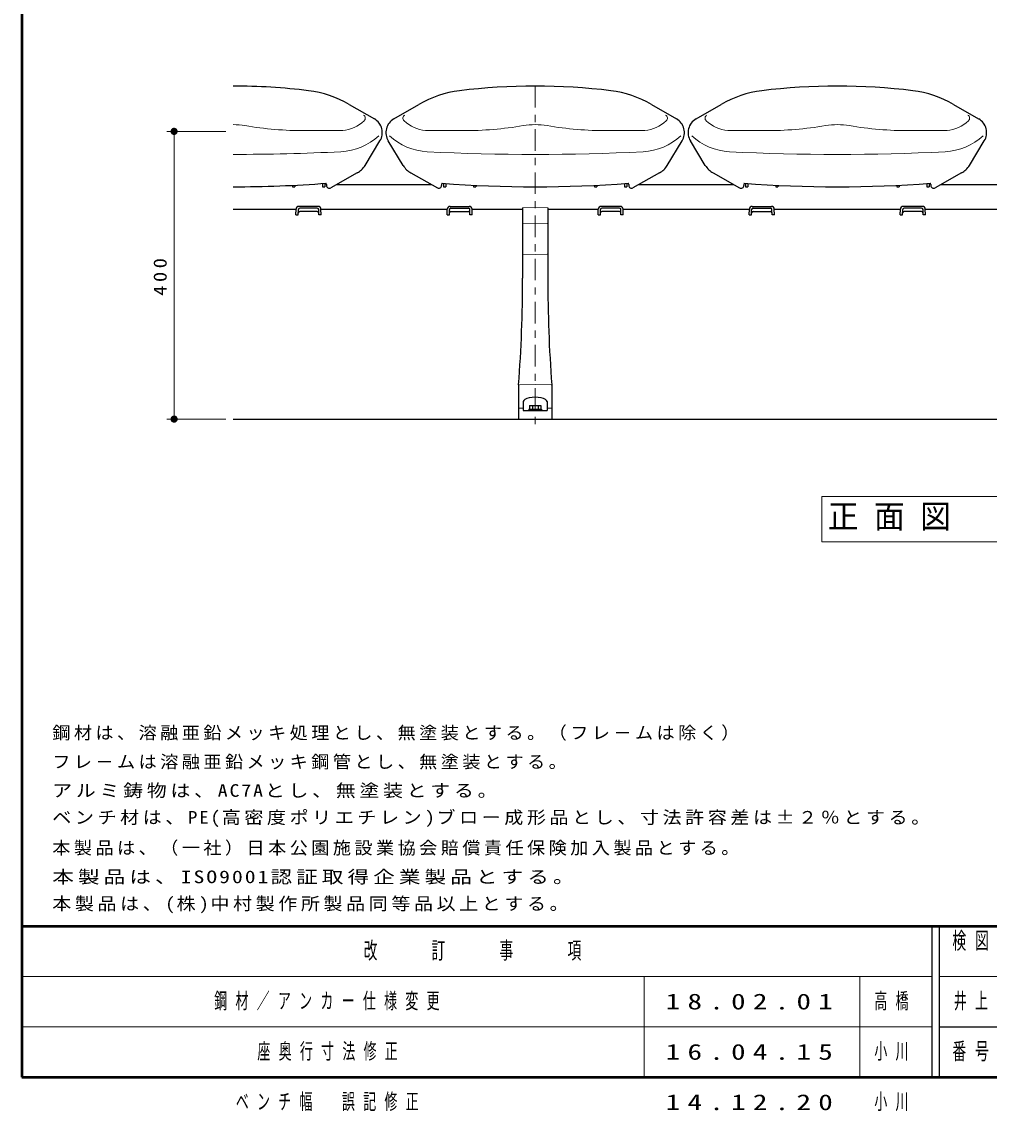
# Model space of a CAD drawing. Units: millimetres on the paper, scale 1:10. Extents: x -365 to 0, y -5 to 257.
# Drawn here: x -365 to -230.5, y -4.7 to 146.7 of the extents above; entities that cross this region are included whole.
import ezdxf

# ---------------------------------------------------------------- set-up
doc = ezdxf.new("R2010")
doc.units = ezdxf.units.MM
doc.linetypes.add('USER2', pattern=[6, 3, -1, 1, -1])
doc.layers.add('LY_1', color=7, linetype='Continuous', lineweight=25)
doc.layers.add('LY_2', color=7, linetype='Continuous', lineweight=13)
doc.styles.add('ＭＳ ゴシック', font='')
doc.styles.get('ＭＳ ゴシック').set_extended_font_data('MS Gothic')

# ---------------------------------------------------------------- blocks, each defined once
blk = doc.blocks.new('filled_dot')
at = {"color": 0, "linetype": 'Continuous', "lineweight": -2, "const_width": 1.25}
blk.add_lwpolyline([(-0.625, 0, 1), (0.625, 0, 1)], format="xyb", close=True, dxfattribs=at)

msp = doc.modelspace()

# ---------------------------------------------------------------- linework, layer by layer
at = {"layer": 'LY_1', "linetype": 'USER2', "lineweight": 13}
msp.add_line((-293.64, 137.797), (-293.64, 90.033), dxfattribs=at)
at = {"layer": 'LY_1'}
for p, q in [((-319.485, 135.251), (-315.998, 133.237)), ((-313.281, 133.237), (-309.794, 135.251)), ((-277.485, 135.251), (-273.998, 133.237)), ((-271.281, 133.237), (-267.794, 135.251)), ((-235.485, 135.251), (-231.998, 133.237)), ((-317.281, 126.768), (-315.213, 130.165)), ((-311.998, 126.768), (-314.066, 130.165)), ((-275.281, 126.768), (-273.213, 130.165)), ((-269.998, 126.768), (-272.066, 130.165)), ((-233.281, 126.768), (-231.213, 130.165)), ((-318.374, 125.713), (-322.049, 123.648)), ((-310.905, 125.713), (-307.23, 123.648)), ((-276.374, 125.713), (-280.049, 123.648)), ((-268.905, 125.713), (-265.23, 123.648)), ((-234.374, 125.713), (-238.049, 123.648)), ((-322.64, 124.097), (-322.64, 123.994)), ((-306.64, 124.097), (-306.64, 123.994)), ((-280.64, 124.097), (-280.64, 123.994)), ((-264.64, 124.097), (-264.64, 123.994)), ((-238.64, 124.097), (-238.64, 123.994)), ((-326.895, 119.877), (-326.575, 119.877)), ((-326.894, 119.885), (-326.874, 120.697)), ((-326.575, 119.877), (-326.556, 120.616)), ((-323.814, 121.062), (-326.475, 121.062)), ((-323.922, 120.377), (-326.367, 120.377)), ((-323.933, 120.811), (-326.356, 120.811)), ((-323.715, 119.877), (-323.733, 120.616)), ((-323.395, 119.877), (-323.715, 119.877)), ((-323.395, 119.885), (-323.415, 120.697)), ((-305.89, 119.885), (-305.869, 120.697)), ((-305.89, 119.877), (-305.57, 119.877)), ((-305.57, 119.877), (-305.551, 120.616)), ((-305.47, 121.062), (-302.81, 121.062)), ((-305.362, 120.377), (-302.918, 120.377)), ((-305.351, 120.811), (-302.928, 120.811)), ((-302.71, 119.877), (-302.728, 120.616)), ((-302.39, 119.877), (-302.71, 119.877)), ((-302.39, 119.885), (-302.41, 120.697)), ((-295.39, 120.857), (-295.39, 111.095)), ((-291.89, 120.857), (-291.89, 111.095)), ((-284.895, 119.877), (-284.575, 119.877)), ((-284.894, 119.885), (-284.874, 120.697)), ((-284.575, 119.877), (-284.556, 120.616)), ((-281.814, 121.062), (-284.475, 121.062)), ((-281.922, 120.377), (-284.367, 120.377)), ((-281.933, 120.811), (-284.356, 120.811)), ((-281.715, 119.877), (-281.733, 120.616)), ((-281.395, 119.877), (-281.715, 119.877)), ((-281.395, 119.885), (-281.415, 120.697)), ((-263.89, 119.885), (-263.869, 120.697)), ((-263.89, 119.877), (-263.57, 119.877)), ((-263.57, 119.877), (-263.551, 120.616)), ((-263.47, 121.062), (-260.81, 121.062)), ((-263.362, 120.377), (-260.918, 120.377)), ((-263.351, 120.811), (-260.928, 120.811)), ((-260.71, 119.877), (-260.728, 120.616)), ((-260.39, 119.877), (-260.71, 119.877)), ((-260.39, 119.885), (-260.41, 120.697)), ((-242.895, 119.877), (-242.575, 119.877)), ((-242.894, 119.885), (-242.874, 120.697)), ((-242.575, 119.877), (-242.556, 120.616)), ((-239.814, 121.062), (-242.475, 121.062)), ((-239.922, 120.377), (-242.367, 120.377)), ((-239.933, 120.811), (-242.356, 120.811)), ((-239.715, 119.877), (-239.733, 120.616)), ((-239.395, 119.877), (-239.715, 119.877)), ((-239.395, 119.885), (-239.415, 120.697)), ((-295.94, 96.273), (-295.94, 91.497)), ((-291.34, 96.273), (-291.34, 91.497)), ((-295.29, 93.939), (-295.29, 92.697)), ((-291.99, 93.939), (-291.99, 92.697)), ((-295.29, 92.697), (-291.99, 92.697)), ((-294.54, 92.857), (-292.74, 92.857)), ((-294.54, 92.857), (-294.54, 92.697)), ((-292.74, 92.697), (-294.54, 92.697)), ((-294.43, 93.407), (-292.85, 93.407)), ((-294.43, 93.407), (-294.43, 92.857)), ((-294.035, 93.407), (-294.035, 92.857)), ((-293.245, 93.407), (-293.245, 92.857)), ((-292.85, 93.407), (-292.85, 92.857)), ((-292.74, 92.857), (-292.74, 92.697)), ((-335.64, 91.497), (-148.849, 91.497)), ((-335.64, 91.497), (-333.34, 91.497)), ((-295.94, 91.497), (-291.34, 91.497))]:
    msp.add_line(p, q, dxfattribs=at)
at = {"layer": 'LY_1', "lineweight": 13}
for p, q in [((-336.64, 131.497), (-344.832, 131.497)), ((-343.832, 91.497), (-343.832, 131.497)), ((-325.64, 131.597), (-320.396, 131.597)), ((-308.884, 131.597), (-303.64, 131.597)), ((-283.64, 131.597), (-278.396, 131.597)), ((-266.884, 131.597), (-261.64, 131.597)), ((-241.64, 131.597), (-236.396, 131.597)), ((-295.39, 120.857), (-293.64, 120.897)), ((-293.64, 120.897), (-291.89, 120.857)), ((-295.292, 118.686), (-293.64, 118.647)), ((-293.64, 118.647), (-291.987, 118.686)), ((-295.292, 114.436), (-293.64, 114.397)), ((-293.64, 114.397), (-291.987, 114.436)), ((-295.842, 96.275), (-293.64, 96.323)), ((-291.438, 96.275), (-293.64, 96.323)), ((-295.392, 93.009), (-295.842, 93)), ((-291.438, 93), (-291.888, 93.009)), ((-336.64, 91.497), (-344.832, 91.497)), ((-207.29, 80.718), (-253.79, 80.718)), ((-253.79, 80.718), (-253.79, 74.418)), ((-253.79, 74.418), (-207.29, 74.418))]:
    msp.add_line(p, q, dxfattribs=at)
at = {"layer": 'LY_1', "color": 21}
for p, q in [((-323.21, 124.254), (-323.21, 123.797)), ((-322.89, 124.278), (-322.89, 123.797)), ((-306.39, 124.278), (-306.39, 123.797)), ((-306.07, 124.254), (-306.07, 123.797)), ((-281.21, 124.254), (-281.21, 123.797)), ((-280.89, 124.278), (-280.89, 123.797)), ((-264.39, 124.278), (-264.39, 123.797)), ((-264.07, 124.254), (-264.07, 123.797)), ((-239.21, 124.254), (-239.21, 123.797)), ((-238.89, 124.278), (-238.89, 123.797)), ((-327.39, 123.998), (-327.39, 123.797)), ((-327.39, 123.797), (-327.07, 123.797)), ((-327.07, 124.014), (-327.07, 123.797)), ((-323.21, 123.797), (-322.89, 123.797)), ((-306.39, 123.797), (-306.07, 123.797)), ((-302.21, 124.014), (-302.21, 123.797)), ((-302.21, 123.797), (-301.89, 123.797)), ((-301.89, 123.998), (-301.89, 123.797)), ((-285.39, 123.998), (-285.39, 123.797)), ((-285.39, 123.797), (-285.07, 123.797)), ((-285.07, 124.014), (-285.07, 123.797)), ((-281.21, 123.797), (-280.89, 123.797)), ((-264.39, 123.797), (-264.07, 123.797)), ((-260.21, 124.014), (-260.21, 123.797)), ((-260.21, 123.797), (-259.89, 123.797)), ((-259.89, 123.998), (-259.89, 123.797)), ((-243.39, 123.998), (-243.39, 123.797)), ((-243.39, 123.797), (-243.07, 123.797)), ((-243.07, 124.014), (-243.07, 123.797)), ((-239.21, 123.797), (-238.89, 123.797))]:
    msp.add_line(p, q, dxfattribs=at)
at = {"layer": 'LY_1', "color": 32}
for p, q in [((-321.25, 124.097), (-308.03, 124.097)), ((-279.25, 124.097), (-266.03, 124.097)), ((-237.25, 124.097), (-224.03, 124.097)), ((-335.64, 120.697), (-326.875, 120.697)), ((-323.415, 120.697), (-305.869, 120.697)), ((-314.777, 120.697), (-305.869, 120.697)), ((-302.41, 120.697), (-295.39, 120.697)), ((-291.89, 120.697), (-284.874, 120.697)), ((-281.415, 120.697), (-263.869, 120.697)), ((-260.41, 120.697), (-242.873, 120.697)), ((-239.415, 120.697), (-221.868, 120.697))]:
    msp.add_line(p, q, dxfattribs=at)
at = {"layer": 'LY_1'}
for centre, radius, start, end in [((-335.64, 52.797), 85, 82.89822, 90), ((-326.985, 122.26), 15, 60, 82.89822), ((-302.294, 122.26), 15, 97.10178, 120.00002), ((-293.64, 52.797), 85, 82.89822, 97.10179), ((-284.985, 122.26), 15, 60, 82.89822), ((-260.294, 122.26), 15, 97.10178, 120.00002), ((-251.64, 52.797), 85, 82.89822, 97.10179), ((-242.985, 122.26), 15, 60, 82.89822), ((-317.106, 131.318), 2.217, 328.66284, 60.00001), ((-312.173, 131.318), 2.217, 119.99989, 211.33714), ((-275.106, 131.318), 2.217, 328.66284, 60.00001), ((-270.173, 131.318), 2.217, 119.99989, 211.33714), ((-233.106, 131.318), 2.217, 328.66284, 60.00001), ((-319.844, 128.328), 3, 299.32721, 328.66286), ((-309.436, 128.328), 3, 211.33708, 240.67284), ((-277.844, 128.328), 3, 299.32721, 328.66286), ((-267.436, 128.328), 3, 211.33708, 240.67284), ((-235.844, 128.328), 3, 299.32721, 328.66286), ((-335.64, 293.047), 169.25, 270, 274.40519), ((-322.84, 124.097), 0.2, 0, 71.40304), ((-293.64, 293.047), 169.25, 265.59479, 274.40519), ((-306.44, 124.097), 0.2, 108.59698, 179.99996), ((-280.84, 124.097), 0.2, 0, 71.40304), ((-251.64, 293.047), 169.25, 265.59479, 274.40519), ((-264.44, 124.097), 0.2, 108.59698, 179.99996), ((-238.84, 124.097), 0.2, 0, 71.40304), ((-322.243, 123.994), 0.396, 179.99996, 299.32681), ((-307.036, 123.994), 0.396, 240.67326, 0), ((-280.243, 123.994), 0.396, 179.99996, 299.32681), ((-265.036, 123.994), 0.396, 240.67326, 0), ((-238.243, 123.994), 0.396, 179.99996, 299.32681), ((-326.475, 120.662), 0.4, 90.00002, 178.56125), ((-326.367, 120.177), 0.2, 90.00002, 178.56124), ((-326.356, 120.611), 0.2, 90.00002, 178.56125), ((-323.933, 120.611), 0.2, 1.43873, 89.99996), ((-323.922, 120.177), 0.2, 1.43873, 89.99996), ((-323.814, 120.662), 0.4, 1.43873, 90.00002), ((-305.47, 120.662), 0.4, 89.99998, 178.56127), ((-305.362, 120.177), 0.2, 90.00004, 178.56127), ((-305.351, 120.611), 0.2, 90.00004, 178.56127), ((-302.928, 120.611), 0.2, 1.43875, 89.99998), ((-302.918, 120.177), 0.2, 1.43876, 89.99998), ((-302.81, 120.662), 0.4, 1.43875, 89.99998), ((-284.475, 120.662), 0.4, 90.00002, 178.56125), ((-284.367, 120.177), 0.2, 90.00002, 178.56124), ((-284.356, 120.611), 0.2, 90.00002, 178.56125), ((-281.933, 120.611), 0.2, 1.43873, 89.99996), ((-281.922, 120.177), 0.2, 1.43873, 89.99996), ((-281.814, 120.662), 0.4, 1.43873, 90.00002), ((-263.47, 120.662), 0.4, 89.99998, 178.56127), ((-263.362, 120.177), 0.2, 90.00004, 178.56127), ((-263.351, 120.611), 0.2, 90.00004, 178.56127), ((-260.928, 120.611), 0.2, 1.43875, 89.99998), ((-260.918, 120.177), 0.2, 1.43876, 89.99998), ((-260.81, 120.662), 0.4, 1.43875, 89.99998), ((-242.475, 120.662), 0.4, 90.00002, 178.56125), ((-242.367, 120.177), 0.2, 90.00002, 178.56124), ((-242.356, 120.611), 0.2, 90.00002, 178.56125), ((-239.933, 120.611), 0.2, 1.43873, 89.99996), ((-239.922, 120.177), 0.2, 1.43873, 89.99996), ((-239.814, 120.662), 0.4, 1.43873, 90.00002), ((-495.39, 111.095), 200, 355.74985, 0), ((-91.89, 111.095), 200, 179.99996, 184.2501)]:
    msp.add_arc(centre, radius, start, end, dxfattribs=at)
at = {"layer": 'LY_1', "lineweight": 13}
for centre, radius, start, end in [((-317.757, 133.329), 0.5, 312.22012, 60.00007), ((-311.523, 133.329), 0.5, 120.00003, 227.78011), ((-275.757, 133.329), 0.5, 312.22012, 60.00007), ((-269.523, 133.329), 0.5, 120.00003, 227.78011), ((-233.757, 133.329), 0.5, 312.22012, 60.00007), ((-335.64, 122.435), 10, 80.4261, 90), ((-325.64, 181.722), 50.125, 260.42604, 270.00002), ((-321.049, 136.958), 5.4, 276.95301, 312.21997), ((-308.23, 136.958), 5.4, 227.77998, 263.04697), ((-303.64, 181.722), 50.125, 270.00002, 279.57394), ((-293.64, 122.435), 10, 80.4261, 99.57392), ((-283.64, 181.722), 50.125, 260.42604, 270.00002), ((-279.049, 136.958), 5.4, 276.95301, 312.21997), ((-266.23, 136.958), 5.4, 227.77998, 263.04697), ((-261.64, 181.722), 50.125, 270.00002, 279.57394), ((-251.64, 122.435), 10, 80.4261, 99.57392), ((-241.64, 181.722), 50.125, 260.42604, 270.00002), ((-237.049, 136.958), 5.4, 276.95301, 312.21997), ((-321.049, 136.958), 8.3, 272.82916, 312.99139), ((-308.23, 136.958), 8.3, 227.00854, 267.17076), ((-279.049, 136.958), 8.3, 272.82916, 312.99139), ((-266.23, 136.958), 8.3, 227.00854, 267.17076), ((-237.049, 136.958), 8.3, 272.82916, 312.99139), ((-335.64, 432.197), 303.9, 270, 272.82917), ((-293.64, 432.197), 303.9, 267.17081, 272.82917), ((-251.64, 432.197), 303.9, 267.17081, 272.82917)]:
    msp.add_arc(centre, radius, start, end, dxfattribs=at)
at = {"layer": 'LY_1'}
msp.add_ellipse((-293.64, 93.939), major_axis=(1.65, 0), ratio=0.363972, start_param=6.2831853, end_param=9.424778, dxfattribs=at)
at = {"layer": 'LY_2', "lineweight": 50}
for p, q in [((-365, 257), (-365, 0)), ((-365, 21), (0, 21)), ((-365, 0), (0, 0))]:
    msp.add_line(p, q, dxfattribs=at)
at = {"layer": 'LY_2', "lineweight": 25}
for p, q in [((-238.5, 21), (-238.5, 0)), ((-237.5, 21), (-237.5, 0)), ((-237.5, 7), (0, 7))]:
    msp.add_line(p, q, dxfattribs=at)
at = {"layer": 'LY_2'}
for p, q in [((-365, 14), (-238.5, 14)), ((-278.5, 14), (-278.5, 0)), ((-248.5, 14), (-248.5, 0)), ((-237.5, 14), (-182.5, 14)), ((-365, 7), (-238.5, 7))]:
    msp.add_line(p, q, dxfattribs=at)

# ---------------------------------------------------------------- block references
at = {"layer": 'LY_1', "lineweight": 13, "xscale": 0.4, "yscale": 0.4}
for p, rotation in [((-343.832, 131.497), 270), ((-343.832, 91.497), 90)]:
    msp.add_blockref('filled_dot', p, dxfattribs=dict(at, rotation=rotation))

# ---------------------------------------------------------------- texts
at = {"layer": 'LY_1', "insert": (-344.832, 111.497), "char_height": 1.833, "attachment_point": 8, "rotation": 90, "style": 'ＭＳ ゴシック'}
msp.add_mtext('\\T1.33;\\W1.15;400', dxfattribs=at)
at = {"layer": 'LY_1', "style": 'ＭＳ ゴシック'}
for s, insert, char_height, attachment_point in [('\\T1.5;\\W0.95;正面図\u3000S=1/10', (-230.54, 77.568), 3.299, 5), ('\\T1.19;\\W1.05;鋼材は、溶融亜鉛メッキ処理とし、無塗装とする。（フレ－ムは除く）', (-360.762, 46.776), 1.76, 7), ('\\T1.19;\\W1.05;フレ－ムは溶融亜鉛メッキ鋼管とし、無塗装とする。', (-360.762, 42.776), 1.76, 7), ('\\T1.19;\\W1.15;アルミ鋳物は、AC7Aとし、無塗装とする。', (-360.762, 38.776), 1.76, 7), ('\\T1.19;\\W1.1;ベンチ材は、PE(高密度ポリエチレン)ブロー成形品とし、寸法許容差は±２％とする。', (-360.762, 34.776), 1.76, 7), ('\\T1.19;\\W1.05;本製品は、（一社）日本公園施設業協会賠償責任保険加入製品とする。', (-360.762, 30.776), 1.76, 7), ('\\T1.19;\\W1.25;本製品は、ISO9001認証取得企業製品とする。', (-360.762, 26.776), 1.76, 7), ('\\T1.19;\\W1.1;本製品は、(株)中村製作所製品同等品以上とする。', (-360.762, 22.776), 1.76, 7), ('\\T1.64;\\W0.6;鋼材／アンカー仕様変更', (-338.25, 10.5), 2.199, 4), ('\\T1.5;\\W1.35;18.02.01', (-275.5, 10.5), 2.199, 4), ('\\T1.64;\\W0.6;高橋', (-246.5, 10.5), 2.199, 4), ('\\T1.64;\\W0.6;井上', (-232.5, 10.5), 2.199, 5), ('\\T1.64;\\W0.6;座奥行寸法修正', (-332.25, 3.5), 2.199, 4), ('\\T1.5;\\W1.35;16.04.15', (-275.5, 3.5), 2.199, 4), ('\\T1.64;\\W0.6;小川', (-246.5, 3.5), 2.199, 4), ('\\T1.64;\\W0.6;ベンチ幅\u3000誤記修正', (-335.25, -3.5), 2.199, 4), ('\\T1.5;\\W1.35;14.12.20', (-275.5, -3.5), 2.199, 4), ('\\T1.64;\\W0.6;小川', (-246.5, -3.5), 2.199, 4)]:
    msp.add_mtext(s, dxfattribs=dict(at, insert=insert, char_height=char_height, attachment_point=attachment_point))
at = {"layer": 'LY_2', "color": 4, "char_height": 2.346, "style": 'ＭＳ ゴシック'}
for s, insert, attachment_point in [('\\T1.64;\\W0.6;検図', (-232.5, 20.167), 2), ('\\T1.64;\\W0.6;改\u3000\u3000訂\u3000\u3000事\u3000\u3000項', (-301.75, 17.5), 5), ('\\T1.64;\\W0.6;番号', (-232.5, 3.5), 5)]:
    msp.add_mtext(s, dxfattribs=dict(at, insert=insert, attachment_point=attachment_point))

doc.saveas('drawing.dxf')
